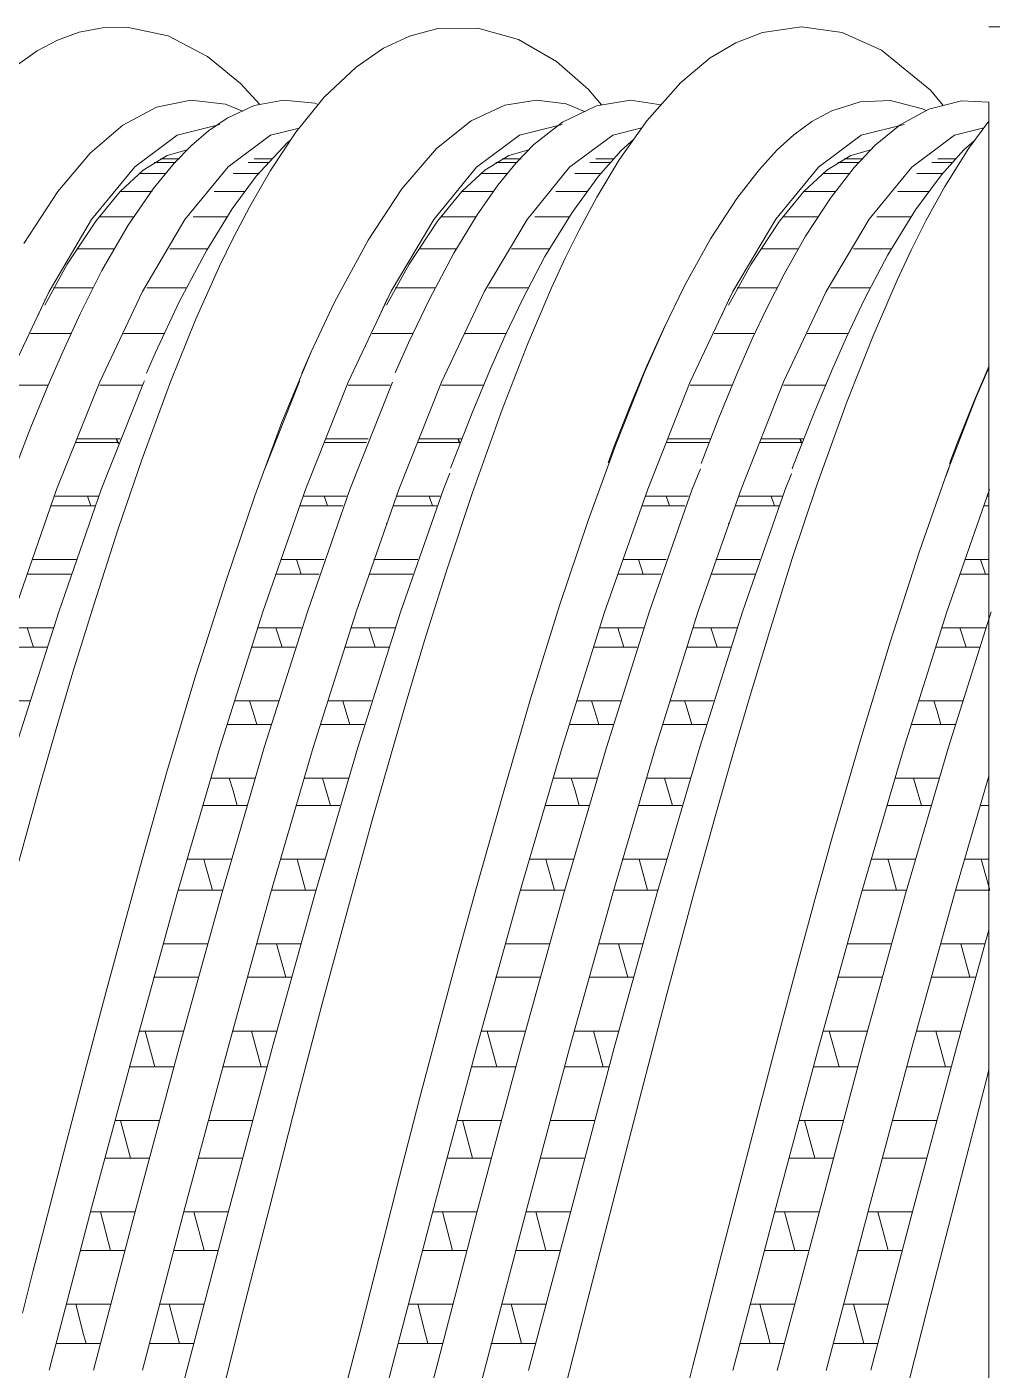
# Model space of a CAD drawing. Header units: millimetres. Extents: x 4229 to 8429, y -1187 to 1783.
# Drawn here: x 6893.3 to 6948.8, y 1235.7 to 1312.9 of the extents above; entities that cross this region are included whole.
import ezdxf

# ---------------------------------------------------------------- set-up
doc = ezdxf.new("R2010")
doc.units = ezdxf.units.MM

msp = doc.modelspace()

# ---------------------------------------------------------------- linework, layer by layer
at = {"linetype": 'Continuous', "lineweight": 5}
for p, q in [((6896.303, 1312.631), (6895.056, 1312.179)), ((6897.639, 1312.89), (6896.303, 1312.631)), ((6899.045, 1312.922), (6897.639, 1312.89)), ((6901.421, 1312.417), (6899.045, 1312.922)), ((6916.91, 1312.837), (6915.289, 1312.409)), ((6919.215, 1312.873), (6916.91, 1312.837)), ((6921.556, 1312.221), (6919.215, 1312.873)), ((6935.569, 1312.617), (6934.037, 1312.028)), ((6937.813, 1312.939), (6935.569, 1312.617)), ((6940.155, 1312.607), (6937.813, 1312.939)), ((6942.421, 1311.599), (6940.155, 1312.607)), ((6895.056, 1312.179), (6893.895, 1311.564)), ((6903.682, 1311.244), (6901.421, 1312.417)), ((6913.794, 1311.708), (6912.219, 1310.629)), ((6915.289, 1312.409), (6913.794, 1311.708)), ((6923.74, 1310.949), (6921.556, 1312.221)), ((6934.037, 1312.028), (6932.573, 1311.162)), ((6893.895, 1311.564), (6892.627, 1310.67)), ((6905.569, 1309.683), (6903.682, 1311.244)), ((6925.575, 1309.332), (6923.74, 1310.949)), ((6932.573, 1311.162), (6930.874, 1309.749)), ((6945.237, 1309.309), (6942.421, 1311.599)), ((6912.219, 1310.629), (6910.386, 1308.894)), ((6906.688, 1308.469), (6905.569, 1309.683)), ((6930.874, 1309.749), (6928.92, 1307.537)), ((6902.732, 1308.722), (6900.754, 1308.323)), ((6904.715, 1308.49), (6902.732, 1308.722)), ((6908.057, 1308.721), (6906.369, 1308.41)), ((6909.856, 1308.547), (6908.057, 1308.721)), ((6910.386, 1308.894), (6908.761, 1306.886)), ((6922.579, 1308.727), (6920.777, 1308.442)), ((6924.296, 1308.507), (6922.579, 1308.727)), ((6926.328, 1308.456), (6925.575, 1309.332)), ((6927.985, 1308.727), (6926.027, 1308.406)), ((6929.733, 1308.457), (6927.985, 1308.727)), ((6941.187, 1308.627), (6939.551, 1308.116)), ((6942.923, 1308.698), (6941.187, 1308.627)), ((6944.777, 1308.236), (6942.923, 1308.698)), ((6947.017, 1308.693), (6945.136, 1308.212)), ((6945.96, 1308.423), (6945.237, 1309.309)), ((6948.59, 1308.618), (6947.017, 1308.693)), ((6900.754, 1308.323), (6898.814, 1307.293)), ((6905.692, 1308.102), (6904.715, 1308.49)), ((6906.369, 1308.41), (6904.805, 1307.697)), ((6910.045, 1308.472), (6909.856, 1308.547)), ((6920.777, 1308.442), (6918.827, 1307.534)), ((6926.027, 1308.406), (6924.083, 1307.466)), ((6925.35, 1308.079), (6924.296, 1308.507)), ((6939.551, 1308.116), (6938.41, 1307.498)), ((6945.136, 1308.212), (6943.491, 1307.31)), ((6944.974, 1308.123), (6944.777, 1308.236)), ((6898.814, 1307.293), (6896.938, 1305.681)), ((6904.391, 1307.324), (6901.945, 1306.711)), ((6904.805, 1307.697), (6903.735, 1306.968)), ((6904.394, 1307.323), (6904.391, 1307.324)), ((6908.953, 1307.123), (6907.307, 1306.711)), ((6918.827, 1307.534), (6916.839, 1305.943)), ((6924.055, 1307.324), (6921.609, 1306.713)), ((6924.083, 1307.466), (6922.444, 1306.174)), ((6928.632, 1307.128), (6926.971, 1306.713)), ((6928.92, 1307.537), (6927.342, 1305.293)), ((6938.41, 1307.498), (6937.369, 1306.734)), ((6943.715, 1307.323), (6941.241, 1306.709)), ((6943.491, 1307.31), (6942.055, 1306.132)), ((6948.295, 1307.129), (6946.603, 1306.709)), ((6948.59, 1307.524), (6947.426, 1305.967)), ((6901.945, 1306.711), (6899.499, 1304.888)), ((6903.735, 1306.968), (6902.757, 1306.13)), ((6907.307, 1306.711), (6904.861, 1304.888)), ((6908.284, 1306.294), (6906.485, 1304.367)), ((6908.761, 1306.886), (6907.306, 1304.685)), ((6908.453, 1306.42), (6908.284, 1306.294)), ((6921.609, 1306.713), (6919.131, 1304.881)), ((6926.971, 1306.713), (6924.493, 1304.881)), ((6928.18, 1306.485), (6927.462, 1305.835)), ((6937.369, 1306.734), (6936.421, 1305.866)), ((6941.241, 1306.709), (6938.795, 1304.884)), ((6946.603, 1306.709), (6944.157, 1304.884)), ((6947.747, 1306.396), (6947.151, 1305.864)), ((6896.938, 1305.681), (6895.084, 1303.482)), ((6899.985, 1304.712), (6901.365, 1305.552)), ((6901.365, 1305.552), (6902.519, 1305.863)), ((6902.757, 1306.13), (6901.766, 1305.109)), ((6916.839, 1305.943), (6914.847, 1303.634)), ((6919.622, 1304.712), (6921.001, 1305.552)), ((6921.001, 1305.552), (6922.156, 1305.863)), ((6922.444, 1306.174), (6921.425, 1305.131)), ((6927.462, 1305.835), (6926.15, 1304.358)), ((6936.421, 1305.866), (6935.378, 1304.723)), ((6939.274, 1304.712), (6940.653, 1305.552)), ((6940.653, 1305.552), (6941.808, 1305.863)), ((6942.055, 1306.132), (6940.85, 1304.851)), ((6947.151, 1305.864), (6945.854, 1304.432)), ((6947.426, 1305.967), (6946.053, 1303.772)), ((6899.499, 1304.888), (6897.021, 1301.869)), ((6901.766, 1305.109), (6900.554, 1303.627)), ((6901.865, 1305.148), (6900.615, 1305.148)), ((6901.843, 1305.148), (6900.702, 1305.148)), ((6902.067, 1305.358), (6900.975, 1305.358)), ((6902.02, 1305.358), (6901.047, 1305.358)), ((6904.861, 1304.888), (6902.383, 1301.869)), ((6907.195, 1305.148), (6906.024, 1305.148)), ((6907.404, 1305.358), (6906.36, 1305.358)), ((6919.131, 1304.881), (6916.685, 1301.874)), ((6921.502, 1305.148), (6920.251, 1305.148)), ((6921.48, 1305.148), (6920.339, 1305.148)), ((6921.425, 1305.131), (6920.358, 1303.832)), ((6921.704, 1305.358), (6920.612, 1305.358)), ((6921.657, 1305.358), (6920.684, 1305.358)), ((6924.493, 1304.881), (6922.047, 1301.874)), ((6926.832, 1305.148), (6925.661, 1305.148)), ((6927.041, 1305.358), (6925.997, 1305.358)), ((6927.342, 1305.293), (6926.052, 1303.147)), ((6935.378, 1304.723), (6934.102, 1303.067)), ((6938.795, 1304.884), (6936.349, 1301.879)), ((6940.85, 1304.851), (6939.485, 1303.095)), ((6941.154, 1305.148), (6939.903, 1305.148)), ((6941.131, 1305.148), (6939.991, 1305.148)), ((6941.356, 1305.358), (6940.264, 1305.358)), ((6941.309, 1305.358), (6940.336, 1305.358)), ((6944.157, 1304.884), (6941.711, 1301.879)), ((6946.484, 1305.148), (6945.313, 1305.148)), ((6946.693, 1305.358), (6945.649, 1305.358)), ((6898.66, 1303.476), (6899.985, 1304.712)), ((6901.261, 1304.52), (6899.763, 1304.52)), ((6901.312, 1304.52), (6899.78, 1304.52)), ((6906.485, 1304.367), (6905.107, 1302.478)), ((6906.673, 1304.52), (6905.156, 1304.52)), ((6907.306, 1304.685), (6906.119, 1302.623)), ((6918.297, 1303.476), (6919.622, 1304.712)), ((6920.897, 1304.52), (6919.4, 1304.52)), ((6920.949, 1304.52), (6919.417, 1304.52)), ((6926.15, 1304.358), (6924.633, 1302.279)), ((6926.31, 1304.52), (6924.793, 1304.52)), ((6937.948, 1303.476), (6939.274, 1304.712)), ((6940.549, 1304.52), (6939.052, 1304.52)), ((6940.601, 1304.52), (6939.068, 1304.52)), ((6945.854, 1304.432), (6944.363, 1302.415)), ((6945.962, 1304.52), (6944.445, 1304.52)), ((6895.084, 1303.482), (6893.124, 1300.486)), ((6897.263, 1301.773), (6898.66, 1303.476)), ((6900.496, 1303.477), (6898.661, 1303.477)), ((6900.49, 1303.477), (6898.679, 1303.477)), ((6900.554, 1303.627), (6899.126, 1301.541)), ((6905.852, 1303.477), (6904.069, 1303.477)), ((6914.847, 1303.634), (6912.909, 1300.68)), ((6916.9, 1301.773), (6918.297, 1303.476)), ((6920.133, 1303.477), (6918.298, 1303.477)), ((6920.127, 1303.477), (6918.316, 1303.477)), ((6920.358, 1303.832), (6919.169, 1302.13)), ((6925.489, 1303.477), (6923.706, 1303.477)), ((6936.552, 1301.773), (6937.948, 1303.476)), ((6939.785, 1303.477), (6937.95, 1303.477)), ((6939.778, 1303.477), (6937.968, 1303.477)), ((6945.141, 1303.477), (6943.358, 1303.477)), ((6946.053, 1303.772), (6944.964, 1301.786)), ((6905.107, 1302.478), (6903.642, 1300.098)), ((6906.119, 1302.623), (6905.18, 1300.83)), ((6926.052, 1303.147), (6925.037, 1301.259)), ((6934.102, 1303.067), (6932.595, 1300.748)), ((6939.485, 1303.095), (6938.052, 1300.905)), ((6944.363, 1302.415), (6942.781, 1299.832)), ((6894.103, 1302.026), (6894.1, 1302.026)), ((6894.34, 1302.363), (6894.34, 1302.373)), ((6897.021, 1301.869), (6894.575, 1297.732)), ((6895.626, 1299.299), (6897.263, 1301.773)), ((6899.476, 1302.026), (6897.47, 1302.026)), ((6899.444, 1302.026), (6897.478, 1302.026)), ((6902.383, 1301.869), (6899.937, 1297.732)), ((6904.849, 1302.026), (6902.856, 1302.026)), ((6913.74, 1302.026), (6913.737, 1302.026)), ((6913.977, 1302.363), (6913.977, 1302.373)), ((6916.685, 1301.874), (6914.239, 1297.739)), ((6915.263, 1299.299), (6916.9, 1301.773)), ((6919.113, 1302.026), (6917.107, 1302.026)), ((6919.081, 1302.026), (6917.115, 1302.026)), ((6919.169, 1302.13), (6917.838, 1299.931)), ((6922.047, 1301.874), (6919.601, 1297.739)), ((6924.486, 1302.026), (6922.493, 1302.026)), ((6924.633, 1302.279), (6923.076, 1299.732)), ((6933.392, 1302.026), (6933.389, 1302.026)), ((6933.629, 1302.363), (6933.629, 1302.373)), ((6936.349, 1301.879), (6933.871, 1297.725)), ((6934.915, 1299.299), (6936.552, 1301.773)), ((6938.765, 1302.026), (6936.759, 1302.026)), ((6938.733, 1302.026), (6936.767, 1302.026)), ((6941.711, 1301.879), (6939.233, 1297.725)), ((6944.138, 1302.026), (6942.145, 1302.026)), ((6944.964, 1301.786), (6944.123, 1300.1)), ((6899.126, 1301.541), (6897.617, 1298.927)), ((6925.037, 1301.259), (6924.239, 1299.646)), ((6938.052, 1300.905), (6936.818, 1298.731)), ((6898.324, 1300.176), (6896.181, 1300.176)), ((6898.348, 1300.176), (6896.206, 1300.176)), ((6902.744, 1300.176), (6901.523, 1300.176)), ((6903.704, 1300.176), (6901.563, 1300.176)), ((6903.642, 1300.098), (6902.079, 1297.166)), ((6905.18, 1300.83), (6904.377, 1299.181)), ((6912.909, 1300.68), (6910.978, 1297.107)), ((6917.961, 1300.176), (6915.818, 1300.176)), ((6917.985, 1300.176), (6915.843, 1300.176)), ((6922.381, 1300.176), (6921.16, 1300.176)), ((6923.341, 1300.176), (6921.2, 1300.176)), ((6932.595, 1300.748), (6931.1, 1298.057)), ((6937.613, 1300.176), (6935.47, 1300.176)), ((6937.637, 1300.176), (6935.495, 1300.176)), ((6942.033, 1300.176), (6940.812, 1300.176)), ((6942.993, 1300.176), (6940.852, 1300.176)), ((6944.123, 1300.1), (6943.32, 1298.384)), ((6917.838, 1299.931), (6916.436, 1297.298)), ((6923.076, 1299.732), (6921.793, 1297.312)), ((6924.239, 1299.646), (6923.446, 1297.936)), ((6942.781, 1299.832), (6941.463, 1297.319)), ((6894.34, 1296.936), (6895.626, 1299.299)), ((6897.617, 1298.927), (6896.365, 1296.439)), ((6904.377, 1299.181), (6902.996, 1296.101)), ((6913.977, 1296.936), (6915.263, 1299.299)), ((6933.629, 1296.936), (6934.915, 1299.299)), ((6936.818, 1298.731), (6935.797, 1296.733)), ((6897.116, 1297.938), (6894.83, 1297.938)), ((6897.12, 1297.938), (6894.885, 1297.938)), ((6902.488, 1297.938), (6900.202, 1297.938)), ((6902.493, 1297.938), (6900.207, 1297.938)), ((6916.753, 1297.938), (6914.467, 1297.938)), ((6916.757, 1297.938), (6914.522, 1297.938)), ((6922.125, 1297.938), (6919.839, 1297.938)), ((6922.13, 1297.938), (6919.844, 1297.938)), ((6923.446, 1297.936), (6922.091, 1294.745)), ((6931.1, 1298.057), (6929.882, 1295.574)), ((6936.405, 1297.938), (6934.118, 1297.938)), ((6936.409, 1297.938), (6934.174, 1297.938)), ((6941.776, 1297.938), (6939.491, 1297.938)), ((6941.782, 1297.938), (6939.496, 1297.938)), ((6943.32, 1298.384), (6941.929, 1295.181)), ((6894.575, 1297.732), (6892.129, 1292.537)), ((6894.34, 1297.203), (6893.919, 1296.295)), ((6894.34, 1297.26), (6894.34, 1297.203)), ((6899.937, 1297.732), (6897.491, 1292.537)), ((6902.079, 1297.166), (6900.675, 1294.19)), ((6910.978, 1297.107), (6909.64, 1294.271)), ((6914.239, 1297.739), (6911.761, 1292.521)), ((6913.977, 1297.203), (6913.556, 1296.295)), ((6913.977, 1297.26), (6913.977, 1297.203)), ((6916.436, 1297.298), (6915.232, 1294.779)), ((6919.601, 1297.739), (6917.123, 1292.521)), ((6921.793, 1297.312), (6920.785, 1295.209)), ((6933.871, 1297.725), (6931.425, 1292.529)), ((6933.629, 1297.203), (6933.208, 1296.295)), ((6933.629, 1297.26), (6933.629, 1297.203)), ((6939.233, 1297.725), (6936.787, 1292.529)), ((6941.463, 1297.319), (6940.405, 1295.098)), ((6896.365, 1296.439), (6895.359, 1294.264)), ((6935.797, 1296.733), (6934.986, 1295.01)), ((6902.996, 1296.101), (6901.552, 1292.544)), ((6928.806, 1293.129), (6929.955, 1295.721)), ((6929.882, 1295.574), (6928.937, 1293.461)), ((6895.843, 1295.325), (6893.502, 1295.325)), ((6895.846, 1295.325), (6894.34, 1295.325)), ((6901.232, 1295.325), (6898.858, 1295.325)), ((6901.201, 1295.325), (6898.861, 1295.325)), ((6910.121, 1295.325), (6910.116, 1295.325)), ((6915.48, 1295.325), (6913.139, 1295.325)), ((6915.483, 1295.325), (6913.977, 1295.325)), ((6915.232, 1294.779), (6914.469, 1293.047)), ((6920.869, 1295.325), (6918.495, 1295.325)), ((6920.838, 1295.325), (6918.498, 1295.325)), ((6920.785, 1295.209), (6919.936, 1293.291)), ((6922.091, 1294.745), (6920.613, 1290.938)), ((6929.773, 1295.325), (6929.768, 1295.325)), ((6935.132, 1295.325), (6932.791, 1295.325)), ((6935.134, 1295.325), (6933.629, 1295.325)), ((6934.986, 1295.01), (6934.132, 1293.07)), ((6940.521, 1295.325), (6938.146, 1295.325)), ((6940.49, 1295.325), (6938.15, 1295.325)), ((6940.405, 1295.098), (6939.542, 1293.159)), ((6941.929, 1295.181), (6940.437, 1291.418)), ((6895.359, 1294.264), (6894.521, 1292.338)), ((6900.675, 1294.19), (6900.179, 1293.037)), ((6907.962, 1290.213), (6909.699, 1294.397)), ((6909.64, 1294.271), (6909.108, 1293.036)), ((6919.936, 1293.291), (6918.926, 1290.855)), ((6928.937, 1293.461), (6928.09, 1291.436)), ((6939.542, 1293.159), (6938.536, 1290.759)), ((6948.599, 1293.455), (6947.744, 1291.443)), ((6947.836, 1291.614), (6948.59, 1293.351)), ((6897.491, 1292.537), (6895.013, 1286.345)), ((6900.025, 1292.521), (6897.579, 1286.354)), ((6901.552, 1292.544), (6899.927, 1288.116)), ((6900.056, 1292.587), (6900.025, 1292.521)), ((6908.953, 1292.521), (6906.974, 1287.531)), ((6908.988, 1292.594), (6908.953, 1292.521)), ((6911.761, 1292.521), (6909.315, 1286.354)), ((6914.316, 1292.521), (6911.87, 1286.354)), ((6917.123, 1292.521), (6914.677, 1286.354)), ((6927.118, 1288.869), (6928.806, 1293.129)), ((6931.425, 1292.529), (6928.979, 1286.364)), ((6934.132, 1293.07), (6933.059, 1290.463)), ((6936.787, 1292.529), (6934.341, 1286.364)), ((6894.535, 1292.355), (6892.132, 1292.355)), ((6894.521, 1292.338), (6893.532, 1289.928)), ((6894.55, 1292.355), (6894.34, 1292.355)), ((6899.887, 1292.355), (6897.493, 1292.355)), ((6899.925, 1292.355), (6897.507, 1292.355)), ((6914.172, 1292.355), (6911.769, 1292.355)), ((6914.187, 1292.355), (6913.977, 1292.355)), ((6919.524, 1292.355), (6917.13, 1292.355)), ((6919.562, 1292.355), (6917.144, 1292.355)), ((6933.823, 1292.355), (6931.421, 1292.355)), ((6933.839, 1292.355), (6933.629, 1292.355)), ((6939.176, 1292.355), (6936.782, 1292.355)), ((6939.214, 1292.355), (6936.796, 1292.355)), ((6946.19, 1287.348), (6947.836, 1291.614)), ((6918.926, 1290.855), (6917.72, 1287.765)), ((6920.613, 1290.938), (6918.884, 1286.112)), ((6928.09, 1291.436), (6927.056, 1288.832)), ((6940.437, 1291.418), (6938.716, 1286.665)), ((6947.744, 1291.443), (6946.779, 1289.042)), ((6906.401, 1285.977), (6907.962, 1290.213)), ((6933.059, 1290.463), (6932.045, 1287.835)), ((6938.536, 1290.759), (6937.34, 1287.713)), ((6893.532, 1289.928), (6892.71, 1287.795)), ((6898.542, 1289.046), (6896.11, 1289.046)), ((6898.58, 1289.046), (6896.14, 1289.046)), ((6896.198, 1289.267), (6898.63, 1289.267)), ((6896.229, 1289.267), (6898.667, 1289.267)), ((6898.529, 1289.013), (6898.428, 1289.267)), ((6898.559, 1288.993), (6898.453, 1289.267)), ((6912.827, 1289.046), (6910.387, 1289.046)), ((6910.475, 1289.267), (6912.915, 1289.267)), ((6918.179, 1289.046), (6915.747, 1289.046)), ((6918.217, 1289.046), (6915.777, 1289.046)), ((6915.835, 1289.267), (6918.267, 1289.267)), ((6915.865, 1289.267), (6918.304, 1289.267)), ((6918.166, 1289.013), (6918.065, 1289.267)), ((6918.196, 1288.993), (6918.09, 1289.267)), ((6925.556, 1284.566), (6927.118, 1288.869)), ((6927.056, 1288.832), (6926.699, 1287.878)), ((6932.479, 1289.046), (6930.039, 1289.046)), ((6930.127, 1289.267), (6932.567, 1289.267)), ((6937.83, 1289.046), (6935.399, 1289.046)), ((6937.868, 1289.046), (6935.429, 1289.046)), ((6935.486, 1289.267), (6937.919, 1289.267)), ((6935.517, 1289.267), (6937.955, 1289.267)), ((6937.817, 1289.013), (6937.717, 1289.267)), ((6937.847, 1288.993), (6937.741, 1289.267)), ((6946.779, 1289.042), (6946.326, 1287.842)), ((6899.927, 1288.116), (6898.553, 1284.08)), ((6917.72, 1287.765), (6917.651, 1287.578)), ((6917.61, 1287.289), (6917.243, 1286.364)), ((6932.003, 1287.546), (6931.534, 1286.364)), ((6937.237, 1287.249), (6936.875, 1286.345)), ((6937.34, 1287.713), (6937.276, 1287.539)), ((6944.599, 1282.806), (6946.19, 1287.348)), ((6946.286, 1287.552), (6946.09, 1287.062)), ((6895.013, 1286.345), (6892.567, 1279.313)), ((6897.579, 1286.354), (6895.133, 1279.324)), ((6909.315, 1286.354), (6906.869, 1279.324)), ((6911.87, 1286.354), (6909.424, 1279.324)), ((6914.677, 1286.354), (6912.231, 1279.324)), ((6917.243, 1286.364), (6914.765, 1279.303)), ((6928.979, 1286.364), (6926.501, 1279.303)), ((6931.534, 1286.364), (6929.056, 1279.303)), ((6934.341, 1286.364), (6931.863, 1279.303)), ((6936.875, 1286.345), (6934.429, 1279.313)), ((6938.716, 1286.665), (6937.289, 1282.381)), ((6948.611, 1286.345), (6946.165, 1279.313)), ((6894.917, 1285.957), (6897.395, 1285.957)), ((6894.957, 1285.957), (6897.412, 1285.957)), ((6896.777, 1285.957), (6896.978, 1285.417)), ((6896.779, 1285.957), (6896.983, 1285.417)), ((6904.768, 1281.183), (6906.401, 1285.977)), ((6909.201, 1285.957), (6911.664, 1285.957)), ((6910.467, 1285.762), (6910.393, 1285.957)), ((6910.586, 1285.417), (6910.467, 1285.762)), ((6914.554, 1285.957), (6917.032, 1285.957)), ((6914.594, 1285.957), (6917.049, 1285.957)), ((6916.414, 1285.957), (6916.615, 1285.417)), ((6916.416, 1285.957), (6916.62, 1285.417)), ((6918.884, 1286.112), (6917.445, 1281.794)), ((6928.852, 1285.957), (6931.316, 1285.957)), ((6930.119, 1285.762), (6930.045, 1285.957)), ((6930.238, 1285.417), (6930.119, 1285.762)), ((6934.206, 1285.957), (6936.684, 1285.957)), ((6934.246, 1285.957), (6936.701, 1285.957)), ((6936.066, 1285.957), (6936.266, 1285.417)), ((6936.068, 1285.957), (6936.271, 1285.417)), ((6948.517, 1285.957), (6948.59, 1285.957)), ((6897.204, 1285.417), (6894.723, 1285.417)), ((6897.217, 1285.417), (6894.752, 1285.417)), ((6911.464, 1285.417), (6908.998, 1285.417)), ((6916.841, 1285.417), (6914.36, 1285.417)), ((6916.854, 1285.417), (6914.389, 1285.417)), ((6931.116, 1285.417), (6928.65, 1285.417)), ((6936.493, 1285.417), (6934.011, 1285.417)), ((6936.505, 1285.417), (6934.041, 1285.417)), ((6948.59, 1285.417), (6948.315, 1285.417)), ((6894.34, 1284.417), (6894.34, 1284.374)), ((6898.553, 1284.08), (6897.145, 1279.717)), ((6913.977, 1284.417), (6913.977, 1284.374)), ((6923.919, 1279.686), (6925.556, 1284.566)), ((6933.629, 1284.417), (6933.629, 1284.374)), ((6937.289, 1282.381), (6935.974, 1278.172)), ((6942.919, 1277.58), (6944.599, 1282.806)), ((6893.612, 1282.328), (6896.115, 1282.328)), ((6894.34, 1282.328), (6896.126, 1282.328)), ((6907.9, 1282.328), (6910.382, 1282.328)), ((6908.788, 1282.328), (6909.073, 1281.491)), ((6913.249, 1282.328), (6915.752, 1282.328)), ((6913.977, 1282.328), (6915.763, 1282.328)), ((6917.445, 1281.794), (6916.151, 1277.675)), ((6927.552, 1282.328), (6930.034, 1282.328)), ((6928.44, 1282.328), (6928.725, 1281.491)), ((6932.901, 1282.328), (6935.404, 1282.328)), ((6933.629, 1282.328), (6935.415, 1282.328)), ((6947.217, 1282.328), (6948.59, 1282.328)), ((6948.105, 1282.328), (6948.39, 1281.491)), ((6895.836, 1281.491), (6893.331, 1281.491)), ((6895.847, 1281.491), (6894.34, 1281.491)), ((6903.02, 1275.697), (6904.768, 1281.183)), ((6910.093, 1281.491), (6907.61, 1281.491)), ((6915.473, 1281.491), (6912.968, 1281.491)), ((6915.484, 1281.491), (6913.977, 1281.491)), ((6929.745, 1281.491), (6927.261, 1281.491)), ((6935.125, 1281.491), (6932.62, 1281.491)), ((6935.136, 1281.491), (6933.629, 1281.491)), ((6948.59, 1281.491), (6946.926, 1281.491)), ((6895.133, 1279.324), (6892.655, 1271.515)), ((6897.145, 1279.717), (6895.949, 1275.842)), ((6906.869, 1279.324), (6904.391, 1271.515)), ((6909.424, 1279.324), (6906.946, 1271.515)), ((6912.231, 1279.324), (6909.753, 1271.515)), ((6914.765, 1279.303), (6912.319, 1271.527)), ((6922.251, 1274.324), (6923.919, 1279.686)), ((6926.501, 1279.303), (6924.055, 1271.527)), ((6929.056, 1279.303), (6926.61, 1271.527)), ((6931.863, 1279.303), (6929.417, 1271.527)), ((6934.429, 1279.313), (6931.983, 1271.538)), ((6946.165, 1279.313), (6943.719, 1271.538)), ((6948.72, 1279.313), (6946.273, 1271.538)), ((6892.304, 1278.403), (6894.81, 1278.403)), ((6893.681, 1277.293), (6893.325, 1278.403)), ((6894.34, 1278.403), (6894.82, 1278.403)), ((6906.582, 1278.403), (6909.081, 1278.403)), ((6907.963, 1277.293), (6907.608, 1278.403)), ((6911.941, 1278.403), (6914.447, 1278.403)), ((6913.318, 1277.293), (6912.962, 1278.403)), ((6913.977, 1278.403), (6914.457, 1278.403)), ((6926.233, 1278.403), (6928.733, 1278.403)), ((6927.615, 1277.293), (6927.26, 1278.403)), ((6931.593, 1278.403), (6934.099, 1278.403)), ((6932.97, 1277.293), (6932.614, 1278.403)), ((6933.629, 1278.403), (6934.109, 1278.403)), ((6935.974, 1278.172), (6934.869, 1274.508)), ((6945.898, 1278.403), (6948.398, 1278.403)), ((6947.279, 1277.293), (6946.924, 1278.403)), ((6894.444, 1277.293), (6891.94, 1277.293)), ((6894.471, 1277.293), (6894.34, 1277.293)), ((6908.721, 1277.293), (6906.223, 1277.293)), ((6914.081, 1277.293), (6911.577, 1277.293)), ((6914.108, 1277.293), (6913.977, 1277.293)), ((6916.151, 1277.675), (6915.092, 1274.133)), ((6928.373, 1277.293), (6925.875, 1277.293)), ((6933.733, 1277.293), (6931.229, 1277.293)), ((6933.76, 1277.293), (6933.629, 1277.293)), ((6941.228, 1272.016), (6942.919, 1277.58)), ((6948.038, 1277.293), (6945.539, 1277.293)), ((6895.949, 1275.842), (6894.982, 1272.587)), ((6901.352, 1270.126), (6903.02, 1275.697)), ((6890.968, 1274.205), (6893.476, 1274.205)), ((6905.243, 1274.205), (6907.77, 1274.205)), ((6906.096, 1274.205), (6906.291, 1273.6)), ((6910.605, 1274.205), (6913.113, 1274.205)), ((6911.451, 1274.205), (6911.534, 1273.942)), ((6911.534, 1273.942), (6911.869, 1272.848)), ((6915.092, 1274.133), (6914.212, 1271.083)), ((6920.664, 1268.883), (6922.251, 1274.324)), ((6924.895, 1274.205), (6927.421, 1274.205)), ((6925.748, 1274.205), (6925.942, 1273.6)), ((6930.257, 1274.205), (6932.765, 1274.205)), ((6931.102, 1274.205), (6931.186, 1273.942)), ((6931.186, 1273.942), (6931.521, 1272.848)), ((6934.869, 1274.508), (6933.955, 1271.396)), ((6944.56, 1274.205), (6947.086, 1274.205)), ((6945.413, 1274.205), (6945.607, 1273.6)), ((6906.291, 1273.6), (6906.516, 1272.848)), ((6925.942, 1273.6), (6926.167, 1272.848)), ((6945.607, 1273.6), (6945.832, 1272.848)), ((6894.982, 1272.587), (6894.022, 1269.253)), ((6907.353, 1272.848), (6904.83, 1272.848)), ((6912.688, 1272.848), (6910.178, 1272.848)), ((6927.004, 1272.848), (6924.482, 1272.848)), ((6932.34, 1272.848), (6929.83, 1272.848)), ((6946.669, 1272.848), (6944.147, 1272.848)), ((6912.319, 1271.527), (6909.873, 1263.14)), ((6924.055, 1271.527), (6921.609, 1263.14)), ((6926.61, 1271.527), (6924.164, 1263.14)), ((6929.417, 1271.527), (6926.971, 1263.14)), ((6931.983, 1271.538), (6929.505, 1263.115)), ((6939.643, 1266.556), (6941.228, 1272.016)), ((6943.719, 1271.538), (6941.241, 1263.115)), ((6946.273, 1271.538), (6943.796, 1263.115)), ((6904.391, 1271.515), (6901.945, 1263.127)), ((6906.946, 1271.515), (6904.5, 1263.127)), ((6909.753, 1271.515), (6907.307, 1263.127)), ((6914.212, 1271.083), (6913.153, 1267.337)), ((6933.955, 1271.396), (6932.896, 1267.694)), ((6899.825, 1264.731), (6901.352, 1270.126)), ((6894.022, 1269.253), (6892.831, 1264.972)), ((6903.891, 1269.76), (6906.403, 1269.76)), ((6905.132, 1269.102), (6904.934, 1269.76)), ((6909.252, 1269.76), (6911.761, 1269.76)), ((6910.747, 1268.184), (6910.293, 1269.76)), ((6923.543, 1269.76), (6926.055, 1269.76)), ((6924.784, 1269.102), (6924.586, 1269.76)), ((6928.904, 1269.76), (6931.412, 1269.76)), ((6930.398, 1268.184), (6929.945, 1269.76)), ((6943.208, 1269.76), (6945.72, 1269.76)), ((6944.449, 1269.102), (6944.25, 1269.76)), ((6948.59, 1269.87), (6946.603, 1263.115)), ((6948.569, 1269.76), (6948.59, 1269.76)), ((6905.394, 1268.184), (6905.132, 1269.102)), ((6919.102, 1263.341), (6920.664, 1268.883)), ((6925.046, 1268.184), (6924.784, 1269.102)), ((6944.71, 1268.184), (6944.449, 1269.102)), ((6905.941, 1268.184), (6903.412, 1268.184)), ((6911.294, 1268.184), (6908.784, 1268.184)), ((6925.593, 1268.184), (6923.064, 1268.184)), ((6930.946, 1268.184), (6928.436, 1268.184)), ((6932.896, 1267.694), (6931.592, 1263)), ((6945.257, 1268.184), (6942.728, 1268.184)), ((6948.59, 1268.184), (6948.1, 1268.184)), ((6913.153, 1267.337), (6911.843, 1262.6)), ((6938.66, 1263.049), (6939.643, 1266.556)), ((6898.889, 1261.302), (6899.825, 1264.731)), ((6902.508, 1265.095), (6905.049, 1265.095)), ((6903.465, 1265.095), (6903.532, 1264.872)), ((6903.532, 1264.872), (6903.961, 1263.329)), ((6907.865, 1265.095), (6910.398, 1265.095)), ((6908.829, 1265.095), (6909.322, 1263.329)), ((6922.16, 1265.095), (6924.701, 1265.095)), ((6923.117, 1265.095), (6923.183, 1264.872)), ((6923.183, 1264.872), (6923.613, 1263.329)), ((6927.517, 1265.095), (6930.05, 1265.095)), ((6928.481, 1265.095), (6928.974, 1263.329)), ((6941.825, 1265.095), (6944.366, 1265.095)), ((6942.782, 1265.095), (6942.848, 1264.872)), ((6942.848, 1264.872), (6943.278, 1263.329)), ((6947.182, 1265.095), (6948.59, 1265.095)), ((6948.146, 1265.095), (6948.639, 1263.329)), ((6901.945, 1263.127), (6899.499, 1254.272)), ((6904.54, 1263.329), (6902.005, 1263.329)), ((6904.5, 1263.127), (6902.054, 1254.272)), ((6907.307, 1263.127), (6904.861, 1254.272)), ((6909.902, 1263.329), (6907.355, 1263.329)), ((6909.873, 1263.14), (6907.395, 1254.247)), ((6918.092, 1259.668), (6919.102, 1263.341)), ((6921.609, 1263.14), (6919.131, 1254.247)), ((6924.191, 1263.329), (6921.657, 1263.329)), ((6924.164, 1263.14), (6921.686, 1254.247)), ((6926.971, 1263.14), (6924.493, 1254.247)), ((6929.554, 1263.329), (6927.007, 1263.329)), ((6929.505, 1263.115), (6927.059, 1254.26)), ((6937.603, 1259.174), (6938.66, 1263.049)), ((6941.241, 1263.115), (6938.795, 1254.26)), ((6943.856, 1263.329), (6941.322, 1263.329)), ((6943.796, 1263.115), (6941.35, 1254.26)), ((6946.603, 1263.115), (6944.157, 1254.26)), ((6948.639, 1263.329), (6946.672, 1263.329)), ((6911.843, 1262.6), (6910.313, 1256.934)), ((6931.592, 1263), (6930.073, 1257.345)), ((6897.864, 1257.5), (6898.889, 1261.302)), ((6948.59, 1261.034), (6946.723, 1254.272)), ((6901.126, 1260.24), (6903.659, 1260.24)), ((6906.494, 1260.24), (6909.035, 1260.24)), ((6908.178, 1258.313), (6907.651, 1260.24)), ((6920.778, 1260.24), (6923.311, 1260.24)), ((6926.145, 1260.24), (6928.686, 1260.24)), ((6927.83, 1258.313), (6927.303, 1260.24)), ((6940.443, 1260.24), (6942.975, 1260.24)), ((6945.81, 1260.24), (6948.351, 1260.24)), ((6947.495, 1258.313), (6946.968, 1260.24)), ((6917.012, 1255.661), (6918.092, 1259.668)), ((6936.47, 1254.904), (6937.603, 1259.174)), ((6903.13, 1258.313), (6900.577, 1258.313)), ((6908.505, 1258.313), (6905.956, 1258.313)), ((6922.782, 1258.313), (6920.229, 1258.313)), ((6928.157, 1258.313), (6925.607, 1258.313)), ((6942.447, 1258.313), (6939.894, 1258.313)), ((6947.822, 1258.313), (6945.272, 1258.313)), ((6896.751, 1253.319), (6897.864, 1257.5)), ((6910.313, 1256.934), (6908.875, 1251.469)), ((6930.073, 1257.345), (6928.636, 1251.821)), ((6915.868, 1251.326), (6917.012, 1255.661)), ((6899.741, 1255.225), (6902.283, 1255.225)), ((6900.66, 1253.168), (6900.096, 1255.225)), ((6905.098, 1255.225), (6907.658, 1255.225)), ((6906.215, 1255.225), (6906.773, 1253.168)), ((6919.393, 1255.225), (6921.935, 1255.225)), ((6920.312, 1253.168), (6919.748, 1255.225)), ((6924.749, 1255.225), (6927.31, 1255.225)), ((6925.867, 1255.225), (6926.425, 1253.168)), ((6935.251, 1250.221), (6936.47, 1254.904)), ((6939.058, 1255.225), (6941.6, 1255.225)), ((6939.977, 1253.168), (6939.413, 1255.225)), ((6944.414, 1255.225), (6946.975, 1255.225)), ((6945.531, 1255.225), (6946.09, 1253.168)), ((6899.499, 1254.272), (6897.021, 1245.061)), ((6902.054, 1254.272), (6899.576, 1245.061)), ((6904.861, 1254.272), (6902.383, 1245.061)), ((6907.395, 1254.247), (6904.949, 1245.075)), ((6919.131, 1254.247), (6916.685, 1245.075)), ((6921.686, 1254.247), (6919.24, 1245.075)), ((6924.493, 1254.247), (6922.047, 1245.075)), ((6927.059, 1254.26), (6924.613, 1245.088)), ((6938.795, 1254.26), (6936.349, 1245.088)), ((6941.35, 1254.26), (6938.903, 1245.088)), ((6944.157, 1254.26), (6941.711, 1245.088)), ((6946.723, 1254.272), (6944.245, 1245.061)), ((6895.559, 1248.779), (6896.751, 1253.319)), ((6901.732, 1253.168), (6899.184, 1253.168)), ((6907.097, 1253.168), (6904.546, 1253.168)), ((6921.384, 1253.168), (6918.836, 1253.168)), ((6926.749, 1253.168), (6924.198, 1253.168)), ((6941.049, 1253.168), (6938.501, 1253.168)), ((6946.414, 1253.168), (6943.863, 1253.168)), ((6948.59, 1252.978), (6948.292, 1251.846)), ((6908.875, 1251.469), (6907.235, 1245.071)), ((6928.636, 1251.821), (6926.95, 1245.29)), ((6948.292, 1251.846), (6946.58, 1245.252)), ((6914.715, 1246.867), (6915.868, 1251.326)), ((6898.357, 1250.079), (6900.907, 1250.079)), ((6898.682, 1250.079), (6899.264, 1247.925)), ((6903.719, 1250.079), (6906.264, 1250.079)), ((6918.009, 1250.079), (6920.559, 1250.079)), ((6918.333, 1250.079), (6918.916, 1247.925)), ((6923.37, 1250.079), (6925.916, 1250.079)), ((6934.047, 1245.574), (6935.251, 1250.221)), ((6937.673, 1250.079), (6940.224, 1250.079)), ((6937.998, 1250.079), (6938.581, 1247.925)), ((6943.035, 1250.079), (6945.581, 1250.079)), ((6894.487, 1244.647), (6895.559, 1248.779)), ((6900.333, 1247.925), (6897.782, 1247.925)), ((6905.684, 1247.925), (6903.144, 1247.925)), ((6919.985, 1247.925), (6917.434, 1247.925)), ((6925.335, 1247.925), (6922.796, 1247.925)), ((6939.65, 1247.925), (6937.098, 1247.925)), ((6945, 1247.925), (6942.461, 1247.925)), ((6913.77, 1243.153), (6914.715, 1246.867)), ((6926.95, 1245.29), (6925.524, 1239.739)), ((6933.093, 1241.875), (6934.047, 1245.574)), ((6893.65, 1241.388), (6894.487, 1244.647)), ((6897.021, 1245.061), (6894.575, 1235.73)), ((6896.96, 1244.836), (6899.513, 1244.836)), ((6899.576, 1245.061), (6897.13, 1235.73)), ((6898.108, 1242.616), (6897.527, 1244.836)), ((6902.383, 1245.061), (6899.937, 1235.73)), ((6902.322, 1244.836), (6904.863, 1244.836)), ((6904.949, 1245.075), (6902.503, 1235.743)), ((6903.481, 1242.616), (6902.895, 1244.836)), ((6907.235, 1245.071), (6905.855, 1239.637)), ((6916.685, 1245.075), (6914.239, 1235.743)), ((6916.612, 1244.836), (6919.165, 1244.836)), ((6919.24, 1245.075), (6916.794, 1235.743)), ((6917.759, 1242.616), (6917.179, 1244.836)), ((6922.047, 1245.075), (6919.601, 1235.743)), ((6921.974, 1244.836), (6924.515, 1244.836)), ((6924.613, 1245.088), (6922.135, 1235.716)), ((6923.133, 1242.616), (6922.547, 1244.836)), ((6936.349, 1245.088), (6933.871, 1235.716)), ((6936.276, 1244.836), (6938.83, 1244.836)), ((6938.903, 1245.088), (6936.426, 1235.716)), ((6937.424, 1242.616), (6936.844, 1244.836)), ((6941.711, 1245.088), (6939.233, 1235.716)), ((6941.639, 1244.836), (6944.18, 1244.836)), ((6944.245, 1245.061), (6941.799, 1235.73)), ((6942.798, 1242.616), (6942.211, 1244.836)), ((6946.58, 1245.252), (6945.156, 1239.682)), ((6913.041, 1240.29), (6913.77, 1243.153)), ((6898.924, 1242.616), (6896.371, 1242.616)), ((6904.274, 1242.616), (6901.733, 1242.616)), ((6918.576, 1242.616), (6916.023, 1242.616)), ((6923.926, 1242.616), (6921.385, 1242.616)), ((6938.241, 1242.616), (6935.687, 1242.616)), ((6943.591, 1242.616), (6941.05, 1242.616)), ((6932.401, 1239.183), (6933.093, 1241.875)), ((6893.042, 1239.001), (6893.65, 1241.388)), ((6912.466, 1238.037), (6913.041, 1240.29)), ((6895.553, 1239.527), (6898.108, 1239.527)), ((6896.108, 1239.527), (6896.563, 1237.792)), ((6900.916, 1239.527), (6903.465, 1239.527)), ((6901.485, 1239.527), (6902.073, 1237.274)), ((6905.855, 1239.637), (6904.631, 1234.843)), ((6915.205, 1239.527), (6917.76, 1239.527)), ((6915.76, 1239.527), (6916.215, 1237.792)), ((6920.568, 1239.527), (6923.117, 1239.527)), ((6921.136, 1239.527), (6921.725, 1237.274)), ((6925.524, 1239.739), (6924.279, 1234.877)), ((6931.58, 1235.981), (6932.401, 1239.183)), ((6934.869, 1239.527), (6937.424, 1239.527)), ((6935.425, 1239.527), (6935.88, 1237.792)), ((6940.232, 1239.527), (6942.782, 1239.527)), ((6940.801, 1239.527), (6941.39, 1237.274)), ((6945.156, 1239.682), (6943.93, 1234.827)), ((6896.563, 1237.792), (6896.7, 1237.274)), ((6911.735, 1235.176), (6912.466, 1238.037)), ((6916.215, 1237.792), (6916.352, 1237.274)), ((6935.88, 1237.792), (6936.016, 1237.274)), ((6897.513, 1237.274), (6894.959, 1237.274)), ((6902.876, 1237.274), (6900.321, 1237.274)), ((6917.165, 1237.274), (6914.61, 1237.274)), ((6922.528, 1237.274), (6919.972, 1237.274)), ((6936.829, 1237.274), (6934.275, 1237.274)), ((6942.192, 1237.274), (6939.637, 1237.274)), ((6902.503, 1235.743), (6900.025, 1226.371)), ((6914.239, 1235.743), (6911.761, 1226.371)), ((6916.794, 1235.743), (6914.316, 1226.371)), ((6919.601, 1235.743), (6917.123, 1226.371)), ((6930.461, 1231.594), (6931.58, 1235.981))]:
    msp.add_line(p, q, dxfattribs=at)
at = {"lineweight": 5}
for p, q in [((6948.59, 1312.939), (6991.771, 1312.939)), ((6948.59, 1308.618), (6948.59, 1162.831))]:
    msp.add_line(p, q, dxfattribs=at)

doc.saveas('drawing.dxf')
